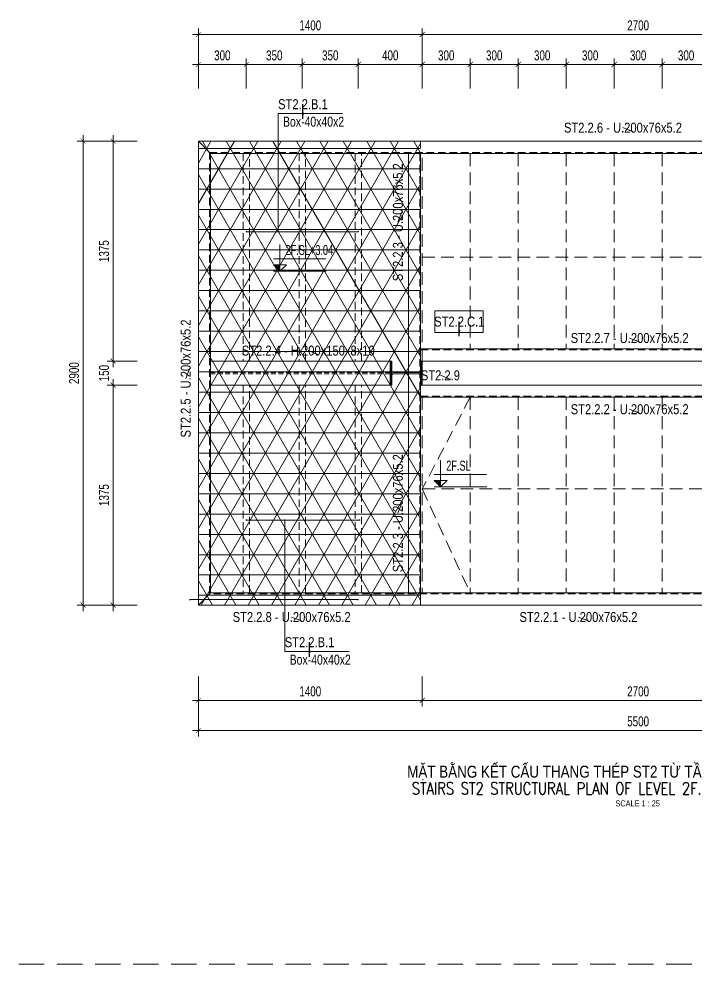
# Model space of a CAD drawing. Header units: millimetres. Extents: x 80771 to 163038, y -101774 to -59328.
# Drawn here: x 101796 to 106030, y -80503 to -74593 of the extents above; entities that cross this region are included whole.
import ezdxf
from ezdxf.enums import TextEntityAlignment as Align

# ---------------------------------------------------------------- set-up
doc = ezdxf.new("R2010")
doc.units = ezdxf.units.MM
doc.linetypes.add('HIDDEN2', pattern=[4.7625, 3.175, -1.5875])
for name, color, linetype, lineweight in [('$0$NDC_S_ANNO', 7, 'Continuous', 20), ('$0$NDC_S_DIM', 1, 'Continuous', 15), ('NDC_S-ANNO', 7, 'Continuous', 20), ('NDC_S-BEAM-NAME-VERT', 7, 'Continuous', 20), ('NDC_S-BEAM-STEL', 30, 'HIDDEN2', 18), ('NDC_S-COLS-NAME', 7, 'Continuous', 20), ('NDC_S-COLS-STEL', 2, 'Continuous', 20), ('NDC_S-DIMS', 1, 'Continuous', 15), ('NDC_S-HIDN', 8, 'HIDDEN2', 13), ('NDC_S-MARK', 1, 'Continuous', 15), ('NDC_S-TABL', 3, 'Continuous', 20), ('NDC_S-TEXT-SYMB', 7, 'Continuous', 20), ('NDC_S-TEXT-VIE', 7, 'Continuous', 20), ('NDC_S_ANNO', 7, 'Continuous', 20), ('NDC_S_BEAM NAME', 7, 'Continuous', 9), ('NDC_S_CONTINUOUS', 3, 'Continuous', 20), ('NDC_S_DIM', 1, 'Continuous', 15), ('NDC_S_ENG TITLE', 3, 'Continuous', 20), ('NDC_S_HATCH MATERIAL', 8, 'Continuous', 13), ('NDC_S_HIDDEN', 8, 'HIDDEN2', 13), ('NDC_S_TEXT SYMBOL', 7, 'Continuous', 20), ('NDC_S_VN TITLE', 6, 'Continuous', 35)]:
    doc.layers.add(name, color=color, linetype=linetype, lineweight=lineweight)
doc.styles.add('$0$ARIAL', font='arial.ttf', dxfattribs={"width": 0.8})
doc.styles.add('$0$NDC_DIM', font='', dxfattribs={"width": 0.75})
doc.styles.add('ARIAL', font='arial.ttf', dxfattribs={"width": 0.8})
doc.styles.add('NDC_ANNO', font='', dxfattribs={"width": 0.8})
doc.styles.add('NDC_ARIAL', font='arial.ttf', dxfattribs={"width": 0.85})
doc.styles.add('NDC_DIM', font='', dxfattribs={"width": 0.75})
doc.styles.add('NDC_EN TXT', font='romans.shx', dxfattribs={"width": 0.8})
doc.styles.add('NDC_VIE TXT', font='arial.ttf', dxfattribs={"width": 0.8})
doc.styles.get('$0$NDC_DIM').set_extended_font_data('Dotum')
doc.styles.get('NDC_ANNO').set_extended_font_data('Dotum')
doc.styles.get('NDC_DIM').set_extended_font_data('Dotum')
doc.dimstyles.new('$0$NDC_dim_iso', dxfattribs={"dimtxt": 2.5, "dimasz": 1, "dimexe": 1.5, "dimexo": 2.5, "dimgap": 1, "dimtad": 1, "dimdec": 0, "dimzin": 0, "dimdsep": 46, "dimtxsty": '$0$NDC_DIM', "dimblk": '$0$DIMMARK', "dimcen": 0.09, "dimdle": 1.2, "dimclrd": 1, "dimclre": 1, "dimclrt": 3, "dimadec": 0, "dimazin": 0, "dimtfac": 1, "dimtdec": 0, "dimtix": 1, "dimtofl": 0, "dimtmove": 0, "dimatfit": 3, "dimfxl": 8, "dimfxlon": 1, "dimtolj": 1, "dimtzin": 0, "dimarcsym": 0})
doc.dimstyles.new('NDC_dim_25', dxfattribs={"dimscale": 25, "dimtxt": 2.5, "dimasz": 1.5, "dimexe": 1.5, "dimexo": 2.5, "dimgap": 1, "dimtad": 1, "dimdec": 0, "dimrnd": 0.001, "dimzin": 0, "dimdsep": 46, "dimtxsty": 'NDC_DIM', "dimblk": 'DIMMARK', "dimcen": 0, "dimdle": 1.2, "dimclrd": 256, "dimclre": 256, "dimclrt": 3, "dimadec": 0, "dimazin": 0, "dimtfac": 1, "dimtdec": 0, "dimtix": 1, "dimtofl": 0, "dimtmove": 2, "dimatfit": 3, "dimfxl": 6, "dimfxlon": 1, "dimtolj": 1, "dimtzin": 0, "dimlwd": -1, "dimlwe": -1, "dimarcsym": 0})
doc.dimstyles.new('NDC_dim_iso', dxfattribs={"dimtxt": 2.5, "dimasz": 1.5, "dimexe": 1.5, "dimexo": 1.5, "dimgap": 1, "dimtad": 1, "dimdec": 0, "dimrnd": 0.001, "dimzin": 0, "dimdsep": 46, "dimtxsty": 'NDC_DIM', "dimblk": 'DIMMARK', "dimcen": 0, "dimdle": 1.2, "dimclrd": 256, "dimclre": 256, "dimclrt": 3, "dimadec": 0, "dimazin": 0, "dimtfac": 1, "dimtdec": 0, "dimtix": 1, "dimtofl": 0, "dimtmove": 2, "dimatfit": 3, "dimfxl": 6, "dimfxlon": 1, "dimtolj": 1, "dimtzin": 0, "dimlwd": -1, "dimlwe": -1, "dimarcsym": 0})
pattern_1 = [(0, (-104314.93, 63407.92), (0, 127), []), (60, (-104314.93, 63407.92), (-109.98523, 63.5), []), (120, (-104314.93, 63407.92), (-109.98523, -63.5), [])]

# ---------------------------------------------------------------- blocks, each defined once
blk = doc.blocks.new('*U99')
for p, q in [((0.65, 7.48), (-1.87, 7.48)), ((0.93, 7.2), (0.93, 0.67)), ((1.24, 7.2), (1.24, 0.67)), ((1.52, 7.48), (4.04, 7.48)), ((0.65, 0.39), (-1.87, 0.39)), ((1.52, 0.39), (4.04, 0.39))]:
    blk.add_line(p, q)
for points in [[(4.04, 7.48), (4.04, 7.87), (-1.87, 7.87), (-1.87, 7.48)], [(-1.87, 0.39), (-1.87, 0), (4.04, 0), (4.04, 0.39)]]:
    blk.add_lwpolyline(points)
for centre, start, end in [((0.65, 7.2), 360, 450), ((1.52, 7.2), 90, 180), ((0.65, 0.67), 270, 360), ((1.52, 0.67), 180, 270)]:
    blk.add_arc(centre, 0.276, start, end)
blk = doc.blocks.new('*U98')
for p, q in [((0.65, 7.48), (-1.87, 7.48)), ((0.93, 7.2), (0.93, 0.67)), ((1.24, 7.2), (1.24, 0.67)), ((1.52, 7.48), (4.04, 7.48)), ((0.65, 0.39), (-1.87, 0.39)), ((1.52, 0.39), (4.04, 0.39))]:
    blk.add_line(p, q)
for points in [[(4.04, 7.48), (4.04, 7.87), (-1.87, 7.87), (-1.87, 7.48)], [(-1.87, 0.39), (-1.87, 0), (4.04, 0), (4.04, 0.39)]]:
    blk.add_lwpolyline(points)
for centre, start, end in [((0.65, 7.2), 360, 450), ((1.52, 7.2), 90, 180), ((0.65, 0.67), 270, 360), ((1.52, 0.67), 180, 270)]:
    blk.add_arc(centre, 0.276, start, end)
blk = doc.blocks.new('TT2')
at = {"layer": 'NDC_S_HATCH MATERIAL'}
h = blk.add_hatch(dxfattribs=at)
h.set_pattern_fill('NET3', color=256, scale=40)
h.set_pattern_definition(pattern_1)
h.paths.add_polyline_path([(1390, 2900), (0, 2900), (0, 0), (1390, 0)])
h = blk.add_hatch(dxfattribs=at)
h.set_pattern_fill('NET3', color=256, scale=40)
h.set_pattern_definition(pattern_1)
h.paths.add_polyline_path([(4110, 2900), (5500, 2900), (5500, 0), (4110, 0)])
h = blk.add_hatch(dxfattribs=at)
h.set_pattern_fill('ANSI31', color=256)
h.set_pattern_definition([(45, (60363.488, 46292.3806), (-2.24506403, 2.24506403), [])])
edge = h.paths.add_edge_path()
edge.add_line((1210, 1375), (1200, 1375))
edge.add_line((1200, 1375), (1200, 1525))
edge.add_line((1200, 1525), (1210, 1525))
edge = h.paths.add_edge_path()
edge.add_line((1383, 1446), (1217, 1446))
edge = h.paths.add_edge_path()
edge.add_line((1383, 1454), (1217, 1454))
edge = h.paths.add_edge_path(flags=16)
edge.add_line((1210, 1439), (1210, 1375))
edge = h.paths.add_edge_path()
edge.add_line((1390, 1439), (1390, 1375))
edge = h.paths.add_edge_path(flags=16)
edge.add_line((1210, 1461), (1210, 1525))
edge = h.paths.add_edge_path()
edge.add_line((1390, 1461), (1390, 1525))
edge = h.paths.add_edge_path()
edge.add_line((1390, 1525), (1400, 1525))
edge.add_line((1400, 1525), (1400, 1375))
edge.add_line((1400, 1375), (1390, 1375))
edge = h.paths.add_edge_path()
edge.add_arc((1217, 1439), 7.01, 90, 180)
edge = h.paths.add_edge_path()
edge.add_arc((1217, 1461), 7.01, 180, 270)
edge = h.paths.add_edge_path()
edge.add_arc((1383, 1439), 7.01, 0, 90)
edge = h.paths.add_edge_path()
edge.add_arc((1383, 1461), 7.01, 270, 360)
h = blk.add_hatch(dxfattribs=at)
h.set_pattern_fill('ANSI31', color=256)
h.set_pattern_definition([(45, (60963.488, 46292.3806), (-2.24506403, 2.24506403), [])])
edge = h.paths.add_edge_path()
edge.add_line((4110, 1375), (4100, 1375))
edge.add_line((4100, 1375), (4100, 1525))
edge.add_line((4100, 1525), (4110, 1525))
edge = h.paths.add_edge_path()
edge.add_line((4283, 1446), (4117, 1446))
edge = h.paths.add_edge_path()
edge.add_line((4283, 1454), (4117, 1454))
edge = h.paths.add_edge_path(flags=16)
edge.add_line((4110, 1439), (4110, 1375))
edge = h.paths.add_edge_path()
edge.add_line((4290, 1439), (4290, 1375))
edge = h.paths.add_edge_path(flags=16)
edge.add_line((4110, 1461), (4110, 1525))
edge = h.paths.add_edge_path()
edge.add_line((4290, 1461), (4290, 1525))
edge = h.paths.add_edge_path()
edge.add_line((4290, 1525), (4300, 1525))
edge.add_line((4300, 1525), (4300, 1375))
edge.add_line((4300, 1375), (4290, 1375))
edge = h.paths.add_edge_path()
edge.add_arc((4117, 1439), 7.01, 90, 180)
edge = h.paths.add_edge_path()
edge.add_arc((4117, 1461), 7.01, 180, 270)
edge = h.paths.add_edge_path()
edge.add_arc((4283, 1439), 7.01, 0, 90)
edge = h.paths.add_edge_path()
edge.add_arc((4283, 1461), 7.01, 270, 360)
at = {"layer": 'NDC_S-BEAM-STEL', "ltscale": 15}
for p, q in [((1384, 2824), (1384, 76)), ((4116, 2824), (4116, 76)), ((1390, 1595), (4110, 1595)), ((1390, 1305), (4110, 1305))]:
    blk.add_line(p, q, dxfattribs=at)
for points in [[(70, 2830), (5430, 2830), (5430, 70), (70, 70)], [(320, 2824), (280, 2824), (280, 1525), (320, 1525)], [(670, 2824), (630, 2824), (630, 1525), (670, 1525)], [(1020, 2824), (980, 2824), (980, 1525), (1020, 1525)], [(4480, 2824), (4520, 2824), (4520, 1525), (4480, 1525)], [(4830, 2824), (4870, 2824), (4870, 1525), (4830, 1525)], [(5180, 2824), (5220, 2824), (5220, 1525), (5180, 1525)], [(320, 1375), (280, 1375), (280, 76), (320, 76)], [(670, 1375), (630, 1375), (630, 76), (670, 76)], [(1020, 1375), (980, 1375), (980, 76), (1020, 76)], [(4480, 1375), (4520, 1375), (4520, 76), (4480, 76)], [(4830, 1375), (4870, 1375), (4870, 76), (4830, 76)], [(5180, 1375), (5220, 1375), (5220, 76), (5180, 76)]]:
    blk.add_lwpolyline(points, close=True, dxfattribs=at)
at = {"layer": 'NDC_S-HIDN', "ltscale": 25}
for p, q in [((1400, 1525), (1400, 2824)), ((1700, 2824), (1700, 1601)), ((2000, 2824), (2000, 1601)), ((2300, 2824), (2300, 1601)), ((2600, 2824), (2600, 1601)), ((2900, 2824), (2900, 1601)), ((3200, 2824), (3200, 1601)), ((3500, 2824), (3500, 1601)), ((3800, 2824), (3800, 1601)), ((4100, 2824), (4100, 76)), ((1400, 2174.5), (4100, 2174.5)), ((1400, 1299), (1400, 76)), ((1700, 1299), (1700, 76)), ((2000, 1299), (2000, 76)), ((2300, 1299), (2300, 76)), ((2600, 1299), (2600, 76)), ((2900, 1299), (2900, 76)), ((3200, 1299), (3200, 76)), ((3500, 1299), (3500, 76)), ((3800, 1299), (3800, 76))]:
    blk.add_line(p, q, dxfattribs=at)
at = {"layer": 'NDC_S-HIDN', "ltscale": 10}
for p, q in [((1200, 1454), (76, 1454)), ((1200, 1446), (76, 1446)), ((4300, 1454), (5424, 1454)), ((4300, 1446), (5424, 1446))]:
    blk.add_line(p, q, dxfattribs=at)
at = {"layer": 'NDC_S-HIDN', "ltscale": 25}
for points in [[(1390, 2900), (0, 2900), (0, 0), (1390, 0)], [(5500, 2900), (4110, 2900), (4110, 0), (5500, 0)]]:
    blk.add_lwpolyline(points, close=True, dxfattribs=at)
for points in [[(3800, 2824), (4100, 2174.5), (3800, 1601)], [(1700, 1299), (1400, 725.5), (1700, 76)], [(4100, 725.5), (1400, 725.5)]]:
    blk.add_lwpolyline(points, dxfattribs=at)
at = {"layer": 'NDC_S-TABL'}
for p, q in [((0, 2900), (76, 2824)), ((5424, 2824), (5500, 2900)), ((76, 76), (0, 0)), ((5424, 76), (5500, 0))]:
    blk.add_line(p, q, dxfattribs=at)
for points in [[(0, 2900), (5500, 2900), (5500, 0), (0, 0)], [(76, 2824), (5424, 2824), (5424, 76), (76, 76)]]:
    blk.add_lwpolyline(points, close=True, dxfattribs=at)
at = {"layer": 'NDC_S_CONTINUOUS'}
for p, q in [((1314, 2824), (1314, 76)), ((1390, 2824), (1390, 76)), ((4110, 2824), (4110, 76)), ((4186, 2824), (4186, 76)), ((1390, 1601), (4110, 1601)), ((1200, 1525), (76, 1525)), ((4300, 1525), (5424, 1525)), ((1200, 1375), (76, 1375)), ((4300, 1375), (5424, 1375)), ((1390, 1299), (4110, 1299))]:
    blk.add_line(p, q, dxfattribs=at)
blk.add_lwpolyline([(1210, 1525), (1200, 1525), (1200, 1375), (1210, 1375)], dxfattribs=at)
blk.add_lwpolyline([(1400, 1525), (4100, 1525), (4100, 1375), (1400, 1375)], close=True, dxfattribs=at)
at = {"layer": 'NDC_S-COLS-STEL', "xscale": -25.40000000000001, "yscale": 25.40000000000001, "zscale": 25.4, "rotation": 270}
for name, p in [('*U99', (1200, 1422.5)), ('*U98', (4100, 1422.5))]:
    blk.add_blockref(name, p, dxfattribs=at)
blk = doc.blocks.new('DIMMARK')
at = {"layer": 'NDC_S_DIM', "color": 1}
blk.add_line((-1.5, 0), (1, 0), dxfattribs=at)
at = {"layer": 'NDC_S_DIM', "color": 2, "const_width": 0.1}
blk.add_lwpolyline([(-0.42, -0.42), (0.42, 0.42)], dxfattribs=at)
blk = doc.blocks.new('*D316')
at = {"layer": 'Defpoints', "color": 0, "transparency": 16777216}
for p in [(102917.9, -78257.9), (104317.9, -78257.9), (104317.9, -78854.4)]:
    blk.add_point(p, dxfattribs=at)
at = {"layer": 'NDC_S_DIM', "transparency": 16777216}
for p, q in [((102917.9, -78704.4), (102917.9, -78891.9)), ((104317.9, -78704.4), (104317.9, -78891.9)), ((102955.4, -78854.4), (104280.4, -78854.4))]:
    blk.add_line(p, q, dxfattribs=at)
at = {"layer": 'NDC_S_DIM', "transparency": 16777216, "xscale": 37.5, "yscale": 37.5, "zscale": 37.5, "rotation": 180}
blk.add_blockref('DIMMARK', (102917.9, -78854.4), dxfattribs=at)
at = {"layer": 'NDC_S_DIM', "transparency": 16777216, "xscale": 37.5, "yscale": 37.5, "zscale": 37.5}
blk.add_blockref('DIMMARK', (104317.9, -78854.4), dxfattribs=at)
at = {"layer": 'NDC_S_DIM', "color": 3, "transparency": 16777216, "insert": (103617.9, -78798.1), "char_height": 62.5, "attachment_point": 5, "style": 'NDC_DIM'}
blk.add_mtext('\\A1;1400', dxfattribs=at)
blk = doc.blocks.new('*D317')
at = {"layer": 'Defpoints', "color": 0, "transparency": 16777216}
for p in [(104317.9, -78257.9), (107017.9, -78257.9), (107017.9, -78854.4)]:
    blk.add_point(p, dxfattribs=at)
at = {"layer": 'NDC_S_DIM', "transparency": 16777216}
for p, q in [((104317.9, -78704.4), (104317.9, -78891.9)), ((107017.9, -78704.4), (107017.9, -78891.9)), ((104355.4, -78854.4), (106980.4, -78854.4))]:
    blk.add_line(p, q, dxfattribs=at)
at = {"layer": 'NDC_S_DIM', "transparency": 16777216, "xscale": 37.5, "yscale": 37.5, "zscale": 37.5, "rotation": 180}
blk.add_blockref('DIMMARK', (104317.9, -78854.4), dxfattribs=at)
at = {"layer": 'NDC_S_DIM', "transparency": 16777216, "xscale": 37.5, "yscale": 37.5, "zscale": 37.5}
blk.add_blockref('DIMMARK', (107017.9, -78854.4), dxfattribs=at)
at = {"layer": 'NDC_S_DIM', "color": 3, "transparency": 16777216, "insert": (105667.9, -78798.1), "char_height": 62.5, "attachment_point": 5, "style": 'NDC_DIM'}
blk.add_mtext('\\A1;2700', dxfattribs=at)
blk = doc.blocks.new('*D319')
at = {"layer": 'Defpoints', "color": 0, "transparency": 16777216}
for p in [(102917.9, -78257.9), (108417.9, -78257.9), (108417.9, -79041.9)]:
    blk.add_point(p, dxfattribs=at)
at = {"layer": 'NDC_S_DIM', "transparency": 16777216}
for p, q in [((102917.9, -78891.9), (102917.9, -79079.4)), ((108417.9, -78891.9), (108417.9, -79079.4)), ((102955.4, -79041.9), (108380.4, -79041.9))]:
    blk.add_line(p, q, dxfattribs=at)
at = {"layer": 'NDC_S_DIM', "transparency": 16777216, "xscale": 37.5, "yscale": 37.5, "zscale": 37.5, "rotation": 180}
blk.add_blockref('DIMMARK', (102917.9, -79041.9), dxfattribs=at)
at = {"layer": 'NDC_S_DIM', "transparency": 16777216, "xscale": 37.5, "yscale": 37.5, "zscale": 37.5}
blk.add_blockref('DIMMARK', (108417.9, -79041.9), dxfattribs=at)
at = {"layer": 'NDC_S_DIM', "color": 3, "transparency": 16777216, "insert": (105667.9, -78985.6), "char_height": 62.5, "attachment_point": 5, "style": 'NDC_DIM'}
blk.add_mtext('\\A1;5500', dxfattribs=at)
blk = doc.blocks.new('*D324')
at = {"layer": 'Defpoints', "color": 0, "transparency": 16777216}
for p in [(102384.7, -76882.9), (102917.9, -76882.9), (102917.9, -78257.9)]:
    blk.add_point(p, dxfattribs=at)
at = {"layer": 'NDC_S_DIM', "transparency": 16777216}
for p, q in [((102534.7, -76882.9), (102347.2, -76882.9)), ((102384.7, -78220.4), (102384.7, -76920.4)), ((102534.7, -78257.9), (102347.2, -78257.9))]:
    blk.add_line(p, q, dxfattribs=at)
at = {"layer": 'NDC_S_DIM', "transparency": 16777216, "xscale": 37.5, "yscale": 37.5, "zscale": 37.5}
for p, rotation in [((102384.7, -76882.9), 90), ((102384.7, -78257.9), 270)]:
    blk.add_blockref('DIMMARK', p, dxfattribs=dict(at, rotation=rotation))
at = {"layer": 'NDC_S_DIM', "color": 3, "transparency": 16777216, "insert": (102328.4, -77570.4), "char_height": 62.5, "attachment_point": 5, "rotation": 90, "style": 'NDC_DIM'}
blk.add_mtext('\\A1;1375', dxfattribs=at)
blk = doc.blocks.new('*D325')
at = {"layer": 'Defpoints', "color": 0, "transparency": 16777216}
for p in [(102384.7, -76732.9), (102917.9, -76732.9), (102917.9, -76882.9)]:
    blk.add_point(p, dxfattribs=at)
at = {"layer": 'NDC_S_DIM', "transparency": 16777216}
for p, q in [((102384.7, -76695.4), (102384.7, -76657.9)), ((102534.7, -76732.9), (102347.2, -76732.9)), ((102534.7, -76882.9), (102347.2, -76882.9)), ((102384.7, -76920.4), (102384.7, -76957.9))]:
    blk.add_line(p, q, dxfattribs=at)
at = {"layer": 'NDC_S_DIM', "transparency": 16777216, "xscale": 37.5, "yscale": 37.5, "zscale": 37.5}
for p, rotation in [((102384.7, -76732.9), 270), ((102384.7, -76882.9), 90)]:
    blk.add_blockref('DIMMARK', p, dxfattribs=dict(at, rotation=rotation))
at = {"layer": 'NDC_S_DIM', "color": 3, "transparency": 16777216, "insert": (102328.4, -76807.9), "char_height": 62.5, "attachment_point": 5, "rotation": 90, "style": 'NDC_DIM'}
blk.add_mtext('\\A1;150', dxfattribs=at)
blk = doc.blocks.new('*D326')
at = {"layer": 'Defpoints', "color": 0, "transparency": 16777216}
for p in [(102384.7, -75357.9), (102917.9, -75357.9), (102917.9, -76732.9)]:
    blk.add_point(p, dxfattribs=at)
at = {"layer": 'NDC_S_DIM', "transparency": 16777216}
for p, q in [((102534.7, -75357.9), (102347.2, -75357.9)), ((102384.7, -76695.4), (102384.7, -75395.4)), ((102534.7, -76732.9), (102347.2, -76732.9))]:
    blk.add_line(p, q, dxfattribs=at)
at = {"layer": 'NDC_S_DIM', "transparency": 16777216, "xscale": 37.5, "yscale": 37.5, "zscale": 37.5}
for p, rotation in [((102384.7, -75357.9), 90), ((102384.7, -76732.9), 270)]:
    blk.add_blockref('DIMMARK', p, dxfattribs=dict(at, rotation=rotation))
at = {"layer": 'NDC_S_DIM', "color": 3, "transparency": 16777216, "insert": (102328.4, -76045.4), "char_height": 62.5, "attachment_point": 5, "rotation": 90, "style": 'NDC_DIM'}
blk.add_mtext('\\A1;1375', dxfattribs=at)
blk = doc.blocks.new('*D327')
at = {"layer": 'Defpoints', "color": 0, "transparency": 16777216}
for p in [(102197.2, -75357.9), (102917.9, -75357.9), (102917.9, -78257.9)]:
    blk.add_point(p, dxfattribs=at)
at = {"layer": 'NDC_S_DIM', "transparency": 16777216}
for p, q in [((102347.2, -75357.9), (102159.7, -75357.9)), ((102197.2, -78220.4), (102197.2, -75395.4)), ((102347.2, -78257.9), (102159.7, -78257.9))]:
    blk.add_line(p, q, dxfattribs=at)
at = {"layer": 'NDC_S_DIM', "transparency": 16777216, "xscale": 37.5, "yscale": 37.5, "zscale": 37.5}
for p, rotation in [((102197.2, -75357.9), 90), ((102197.2, -78257.9), 270)]:
    blk.add_blockref('DIMMARK', p, dxfattribs=dict(at, rotation=rotation))
at = {"layer": 'NDC_S_DIM', "color": 3, "transparency": 16777216, "insert": (102140.9, -76807.9), "char_height": 62.5, "attachment_point": 5, "rotation": 90, "style": 'NDC_DIM'}
blk.add_mtext('\\A1;2900', dxfattribs=at)
blk = doc.blocks.new('*D328')
at = {"layer": 'Defpoints', "color": 0, "transparency": 16777216}
for p in [(103217.9, -74878.2), (102917.9, -75357.9), (103217.9, -75357.9)]:
    blk.add_point(p, dxfattribs=at)
at = {"layer": 'NDC_S_DIM', "transparency": 16777216}
for p, q in [((102917.9, -75028.2), (102917.9, -74840.7)), ((103217.9, -75028.2), (103217.9, -74840.7)), ((102955.4, -74878.2), (103180.4, -74878.2))]:
    blk.add_line(p, q, dxfattribs=at)
at = {"layer": 'NDC_S_DIM', "transparency": 16777216, "xscale": 37.5, "yscale": 37.5, "zscale": 37.5, "rotation": 180}
blk.add_blockref('DIMMARK', (102917.9, -74878.2), dxfattribs=at)
at = {"layer": 'NDC_S_DIM', "transparency": 16777216, "xscale": 37.5, "yscale": 37.5, "zscale": 37.5}
blk.add_blockref('DIMMARK', (103217.9, -74878.2), dxfattribs=at)
at = {"layer": 'NDC_S_DIM', "color": 3, "transparency": 16777216, "insert": (103067.9, -74821.9), "char_height": 62.5, "attachment_point": 5, "style": 'NDC_DIM'}
blk.add_mtext('\\A1;300', dxfattribs=at)
blk = doc.blocks.new('*D329')
at = {"layer": 'Defpoints', "color": 0, "transparency": 16777216}
for p in [(103567.9, -74878.2), (103217.9, -75357.9), (103567.9, -75357.9)]:
    blk.add_point(p, dxfattribs=at)
at = {"layer": 'NDC_S_DIM', "transparency": 16777216}
for p, q in [((103217.9, -75028.2), (103217.9, -74840.7)), ((103567.9, -75028.2), (103567.9, -74840.7)), ((103255.4, -74878.2), (103530.4, -74878.2))]:
    blk.add_line(p, q, dxfattribs=at)
at = {"layer": 'NDC_S_DIM', "transparency": 16777216, "xscale": 37.5, "yscale": 37.5, "zscale": 37.5, "rotation": 180}
blk.add_blockref('DIMMARK', (103217.9, -74878.2), dxfattribs=at)
at = {"layer": 'NDC_S_DIM', "transparency": 16777216, "xscale": 37.5, "yscale": 37.5, "zscale": 37.5}
blk.add_blockref('DIMMARK', (103567.9, -74878.2), dxfattribs=at)
at = {"layer": 'NDC_S_DIM', "color": 3, "transparency": 16777216, "insert": (103392.9, -74821.9), "char_height": 62.5, "attachment_point": 5, "style": 'NDC_DIM'}
blk.add_mtext('\\A1;350', dxfattribs=at)
blk = doc.blocks.new('*D330')
at = {"layer": 'Defpoints', "color": 0, "transparency": 16777216}
for p in [(103917.9, -74878.2), (103567.9, -75357.9), (103917.9, -75357.9)]:
    blk.add_point(p, dxfattribs=at)
at = {"layer": 'NDC_S_DIM', "transparency": 16777216}
for p, q in [((103567.9, -75028.2), (103567.9, -74840.7)), ((103917.9, -75028.2), (103917.9, -74840.7)), ((103605.4, -74878.2), (103880.4, -74878.2))]:
    blk.add_line(p, q, dxfattribs=at)
at = {"layer": 'NDC_S_DIM', "transparency": 16777216, "xscale": 37.5, "yscale": 37.5, "zscale": 37.5, "rotation": 180}
blk.add_blockref('DIMMARK', (103567.9, -74878.2), dxfattribs=at)
at = {"layer": 'NDC_S_DIM', "transparency": 16777216, "xscale": 37.5, "yscale": 37.5, "zscale": 37.5}
blk.add_blockref('DIMMARK', (103917.9, -74878.2), dxfattribs=at)
at = {"layer": 'NDC_S_DIM', "color": 3, "transparency": 16777216, "insert": (103742.9, -74821.9), "char_height": 62.5, "attachment_point": 5, "style": 'NDC_DIM'}
blk.add_mtext('\\A1;350', dxfattribs=at)
blk = doc.blocks.new('*D331')
at = {"layer": 'Defpoints', "color": 0, "transparency": 16777216}
for p in [(104317.9, -74878.2), (103917.9, -75357.9), (104317.9, -75357.9)]:
    blk.add_point(p, dxfattribs=at)
at = {"layer": 'NDC_S_DIM', "transparency": 16777216}
for p, q in [((103917.9, -75028.2), (103917.9, -74840.7)), ((104317.9, -75028.2), (104317.9, -74840.7)), ((103955.4, -74878.2), (104280.4, -74878.2))]:
    blk.add_line(p, q, dxfattribs=at)
at = {"layer": 'NDC_S_DIM', "transparency": 16777216, "xscale": 37.5, "yscale": 37.5, "zscale": 37.5, "rotation": 180}
blk.add_blockref('DIMMARK', (103917.9, -74878.2), dxfattribs=at)
at = {"layer": 'NDC_S_DIM', "transparency": 16777216, "xscale": 37.5, "yscale": 37.5, "zscale": 37.5}
blk.add_blockref('DIMMARK', (104317.9, -74878.2), dxfattribs=at)
at = {"layer": 'NDC_S_DIM', "color": 3, "transparency": 16777216, "insert": (104117.9, -74821.9), "char_height": 62.5, "attachment_point": 5, "style": 'NDC_DIM'}
blk.add_mtext('\\A1;400', dxfattribs=at)
blk = doc.blocks.new('*D332')
at = {"layer": 'Defpoints', "color": 0, "transparency": 16777216}
for p in [(104617.9, -74878.2), (104317.9, -75357.9), (104617.9, -75357.9)]:
    blk.add_point(p, dxfattribs=at)
at = {"layer": 'NDC_S_DIM', "transparency": 16777216}
for p, q in [((104317.9, -75028.2), (104317.9, -74840.7)), ((104617.9, -75028.2), (104617.9, -74840.7)), ((104355.4, -74878.2), (104580.4, -74878.2))]:
    blk.add_line(p, q, dxfattribs=at)
at = {"layer": 'NDC_S_DIM', "transparency": 16777216, "xscale": 37.5, "yscale": 37.5, "zscale": 37.5, "rotation": 180}
blk.add_blockref('DIMMARK', (104317.9, -74878.2), dxfattribs=at)
at = {"layer": 'NDC_S_DIM', "transparency": 16777216, "xscale": 37.5, "yscale": 37.5, "zscale": 37.5}
blk.add_blockref('DIMMARK', (104617.9, -74878.2), dxfattribs=at)
at = {"layer": 'NDC_S_DIM', "color": 3, "transparency": 16777216, "insert": (104467.9, -74821.9), "char_height": 62.5, "attachment_point": 5, "style": 'NDC_DIM'}
blk.add_mtext('\\A1;300', dxfattribs=at)
blk = doc.blocks.new('*D333')
at = {"layer": 'Defpoints', "color": 0, "transparency": 16777216}
for p in [(104917.9, -74878.2), (104617.9, -75357.9), (104917.9, -75357.9)]:
    blk.add_point(p, dxfattribs=at)
at = {"layer": 'NDC_S_DIM', "transparency": 16777216}
for p, q in [((104617.9, -75028.2), (104617.9, -74840.7)), ((104917.9, -75028.2), (104917.9, -74840.7)), ((104655.4, -74878.2), (104880.4, -74878.2))]:
    blk.add_line(p, q, dxfattribs=at)
at = {"layer": 'NDC_S_DIM', "transparency": 16777216, "xscale": 37.5, "yscale": 37.5, "zscale": 37.5, "rotation": 180}
blk.add_blockref('DIMMARK', (104617.9, -74878.2), dxfattribs=at)
at = {"layer": 'NDC_S_DIM', "transparency": 16777216, "xscale": 37.5, "yscale": 37.5, "zscale": 37.5}
blk.add_blockref('DIMMARK', (104917.9, -74878.2), dxfattribs=at)
at = {"layer": 'NDC_S_DIM', "color": 3, "transparency": 16777216, "insert": (104767.9, -74821.9), "char_height": 62.5, "attachment_point": 5, "style": 'NDC_DIM'}
blk.add_mtext('\\A1;300', dxfattribs=at)
blk = doc.blocks.new('*D334')
at = {"layer": 'Defpoints', "color": 0, "transparency": 16777216}
for p in [(105217.9, -74878.2), (104917.9, -75357.9), (105217.9, -75357.9)]:
    blk.add_point(p, dxfattribs=at)
at = {"layer": 'NDC_S_DIM', "transparency": 16777216}
for p, q in [((104917.9, -75028.2), (104917.9, -74840.7)), ((105217.9, -75028.2), (105217.9, -74840.7)), ((104955.4, -74878.2), (105180.4, -74878.2))]:
    blk.add_line(p, q, dxfattribs=at)
at = {"layer": 'NDC_S_DIM', "transparency": 16777216, "xscale": 37.5, "yscale": 37.5, "zscale": 37.5, "rotation": 180}
blk.add_blockref('DIMMARK', (104917.9, -74878.2), dxfattribs=at)
at = {"layer": 'NDC_S_DIM', "transparency": 16777216, "xscale": 37.5, "yscale": 37.5, "zscale": 37.5}
blk.add_blockref('DIMMARK', (105217.9, -74878.2), dxfattribs=at)
at = {"layer": 'NDC_S_DIM', "color": 3, "transparency": 16777216, "insert": (105067.9, -74821.9), "char_height": 62.5, "attachment_point": 5, "style": 'NDC_DIM'}
blk.add_mtext('\\A1;300', dxfattribs=at)
blk = doc.blocks.new('*D335')
at = {"layer": 'Defpoints', "color": 0, "transparency": 16777216}
for p in [(105517.9, -74878.2), (105217.9, -75357.9), (105517.9, -75357.9)]:
    blk.add_point(p, dxfattribs=at)
at = {"layer": 'NDC_S_DIM', "transparency": 16777216}
for p, q in [((105217.9, -75028.2), (105217.9, -74840.7)), ((105517.9, -75028.2), (105517.9, -74840.7)), ((105255.4, -74878.2), (105480.4, -74878.2))]:
    blk.add_line(p, q, dxfattribs=at)
at = {"layer": 'NDC_S_DIM', "transparency": 16777216, "xscale": 37.5, "yscale": 37.5, "zscale": 37.5, "rotation": 180}
blk.add_blockref('DIMMARK', (105217.9, -74878.2), dxfattribs=at)
at = {"layer": 'NDC_S_DIM', "transparency": 16777216, "xscale": 37.5, "yscale": 37.5, "zscale": 37.5}
blk.add_blockref('DIMMARK', (105517.9, -74878.2), dxfattribs=at)
at = {"layer": 'NDC_S_DIM', "color": 3, "transparency": 16777216, "insert": (105367.9, -74821.9), "char_height": 62.5, "attachment_point": 5, "style": 'NDC_DIM'}
blk.add_mtext('\\A1;300', dxfattribs=at)
blk = doc.blocks.new('*D336')
at = {"layer": 'Defpoints', "color": 0, "transparency": 16777216}
for p in [(105817.9, -74878.2), (105517.9, -75357.9), (105817.9, -75357.9)]:
    blk.add_point(p, dxfattribs=at)
at = {"layer": 'NDC_S_DIM', "transparency": 16777216}
for p, q in [((105517.9, -75028.2), (105517.9, -74840.7)), ((105817.9, -75028.2), (105817.9, -74840.7)), ((105555.4, -74878.2), (105780.4, -74878.2))]:
    blk.add_line(p, q, dxfattribs=at)
at = {"layer": 'NDC_S_DIM', "transparency": 16777216, "xscale": 37.5, "yscale": 37.5, "zscale": 37.5, "rotation": 180}
blk.add_blockref('DIMMARK', (105517.9, -74878.2), dxfattribs=at)
at = {"layer": 'NDC_S_DIM', "transparency": 16777216, "xscale": 37.5, "yscale": 37.5, "zscale": 37.5}
blk.add_blockref('DIMMARK', (105817.9, -74878.2), dxfattribs=at)
at = {"layer": 'NDC_S_DIM', "color": 3, "transparency": 16777216, "insert": (105667.9, -74821.9), "char_height": 62.5, "attachment_point": 5, "style": 'NDC_DIM'}
blk.add_mtext('\\A1;300', dxfattribs=at)
blk = doc.blocks.new('*D337')
at = {"layer": 'Defpoints', "color": 0, "transparency": 16777216}
for p in [(106117.9, -74878.2), (105817.9, -75357.9), (106117.9, -75357.9)]:
    blk.add_point(p, dxfattribs=at)
at = {"layer": 'NDC_S_DIM', "transparency": 16777216}
for p, q in [((105817.9, -75028.2), (105817.9, -74840.7)), ((106117.9, -75028.2), (106117.9, -74840.7)), ((105855.4, -74878.2), (106080.4, -74878.2))]:
    blk.add_line(p, q, dxfattribs=at)
at = {"layer": 'NDC_S_DIM', "transparency": 16777216, "xscale": 37.5, "yscale": 37.5, "zscale": 37.5, "rotation": 180}
blk.add_blockref('DIMMARK', (105817.9, -74878.2), dxfattribs=at)
at = {"layer": 'NDC_S_DIM', "transparency": 16777216, "xscale": 37.5, "yscale": 37.5, "zscale": 37.5}
blk.add_blockref('DIMMARK', (106117.9, -74878.2), dxfattribs=at)
at = {"layer": 'NDC_S_DIM', "color": 3, "transparency": 16777216, "insert": (105967.9, -74821.9), "char_height": 62.5, "attachment_point": 5, "style": 'NDC_DIM'}
blk.add_mtext('\\A1;300', dxfattribs=at)
blk = doc.blocks.new('*D345')
at = {"layer": 'Defpoints', "color": 0, "transparency": 16777216}
for p in [(104317.9, -74690.7), (102917.9, -75357.9), (104317.9, -75357.9)]:
    blk.add_point(p, dxfattribs=at)
at = {"layer": 'NDC_S_DIM', "transparency": 16777216}
for p, q in [((102917.9, -74840.7), (102917.9, -74653.2)), ((102955.4, -74690.7), (104280.4, -74690.7)), ((104317.9, -74840.7), (104317.9, -74653.2))]:
    blk.add_line(p, q, dxfattribs=at)
at = {"layer": 'NDC_S_DIM', "transparency": 16777216, "xscale": 37.5, "yscale": 37.5, "zscale": 37.5, "rotation": 180}
blk.add_blockref('DIMMARK', (102917.9, -74690.7), dxfattribs=at)
at = {"layer": 'NDC_S_DIM', "transparency": 16777216, "xscale": 37.5, "yscale": 37.5, "zscale": 37.5}
blk.add_blockref('DIMMARK', (104317.9, -74690.7), dxfattribs=at)
at = {"layer": 'NDC_S_DIM', "color": 3, "transparency": 16777216, "insert": (103617.9, -74634.4), "char_height": 62.5, "attachment_point": 5, "style": 'NDC_DIM'}
blk.add_mtext('\\A1;1400', dxfattribs=at)
blk = doc.blocks.new('*D346')
at = {"layer": 'Defpoints', "color": 0, "transparency": 16777216}
for p in [(107017.9, -74690.7), (104317.9, -75357.9), (107017.9, -75357.9)]:
    blk.add_point(p, dxfattribs=at)
at = {"layer": 'NDC_S_DIM', "transparency": 16777216}
for p, q in [((104317.9, -74840.7), (104317.9, -74653.2)), ((104355.4, -74690.7), (106980.4, -74690.7)), ((107017.9, -74840.7), (107017.9, -74653.2))]:
    blk.add_line(p, q, dxfattribs=at)
at = {"layer": 'NDC_S_DIM', "transparency": 16777216, "xscale": 37.5, "yscale": 37.5, "zscale": 37.5, "rotation": 180}
blk.add_blockref('DIMMARK', (104317.9, -74690.7), dxfattribs=at)
at = {"layer": 'NDC_S_DIM', "transparency": 16777216, "xscale": 37.5, "yscale": 37.5, "zscale": 37.5}
blk.add_blockref('DIMMARK', (107017.9, -74690.7), dxfattribs=at)
at = {"layer": 'NDC_S_DIM', "color": 3, "transparency": 16777216, "insert": (105667.9, -74634.4), "char_height": 62.5, "attachment_point": 5, "style": 'NDC_DIM'}
blk.add_mtext('\\A1;2700', dxfattribs=at)
blk = doc.blocks.new('kata_block_CT')
at = {"layer": 'NDC_S_ANNO'}
blk.add_hatch(color=3, dxfattribs=at).paths.add_polyline_path([(0, 1.6), (-1.61, 1.6), (0, 0)])
at = {"layer": 'NDC_S_ANNO', "ltscale": 50}
h = blk.add_hatch(dxfattribs=at)
h.set_pattern_fill('ANSI31', color=256, scale=1.406, style=0)
h.paths.add_polyline_path([(0, 1.6), (0, 0), (1.61, 1.6)])
for p, q in [((-1.59, 3.14), (11.47, 3.14)), ((11.56, 0), (-1.64, 0))]:
    blk.add_line(p, q, dxfattribs=at)
for points in [[(0, 6.69), (0, 0)], [(0, 0), (-1.61, 1.6), (0, 1.6)], [(0, 0), (1.61, 1.6), (0, 1.6)]]:
    blk.add_lwpolyline(points, dxfattribs=at)
at = {"layer": 'NDC_S_ANNO', "color": 8, "ltscale": 50}
blk.add_lwpolyline([(0, 0), (-1.61, 1.6), (0, 1.6)], dxfattribs=at)
at = {"layer": 'NDC_S_TEXT SYMBOL', "color": 3, "style": 'NDC_ANNO', "width": 0.8}
blk.add_attdef('CT', (1.41, 4.07), '', height=2.5, dxfattribs=at)
blk = doc.blocks.new('$0$DIMMARK')
at = {"layer": '$0$NDC_S_DIM', "color": 1}
blk.add_line((-1.5, 0), (1, 0), dxfattribs=at)
at = {"layer": '$0$NDC_S_DIM', "color": 2, "const_width": 0.1}
blk.add_lwpolyline([(-0.42, -0.42), (0.42, 0.42)], dxfattribs=at)
blk = doc.blocks.new('Drawing name_symbol')
at = {"layer": 'NDC_S_ENG TITLE', "style": 'NDC_EN TXT', "width": 0.8}
blk.add_attdef('SECTDET1', text='', height=5, dxfattribs=at).set_placement((0, 1.01), align=Align.CENTER)
at = {"layer": 'NDC_S_TEXT SYMBOL', "lineweight": 25, "style": 'NDC_ANNO', "width": 0.8}
blk.add_attdef('SSCALE', text='', height=2.5, dxfattribs=at).set_placement((0, -4), align=Align.CENTER)
at = {"layer": 'NDC_S_VN TITLE', "style": 'NDC_VIE TXT', "width": 0.8}
blk.add_attdef('SECTDET2', text='', height=5, dxfattribs=at).set_placement((0, 7.97), align=Align.CENTER)
blk = doc.blocks.new('*U6')
at = {"layer": '$0$NDC_S_ANNO', "ltscale": 0.8, "style": '$0$ARIAL', "width": 0.8, "flags": 1}
blk.add_attdef('CHU_THICH', text='', height=2.5, dxfattribs=at).set_placement((0, 0), align=Align.MIDDLE_CENTER)
at = {"layer": '$0$NDC_S_ANNO', "ltscale": 0.8, "style": '$0$ARIAL', "width": 0.8}
blk.add_attdef('TEN', text='', height=2.5, dxfattribs=at).set_placement((-2.58, 1.03), align=Align.MIDDLE_CENTER)
at = {"layer": 'Defpoints'}
blk.add_leader([(0, 0), (-2.58, 1.03)], dimstyle='$0$NDC_dim_iso', override={"dimgap": 0.625, "dimtad": 0}, dxfattribs=at)
blk = doc.blocks.new('*U9')
at = {"layer": 'NDC_S-ANNO', "ltscale": 0.8, "style": 'ARIAL', "width": 0.8}
blk.add_attdef('TEN', text='', height=2.5, dxfattribs=at).set_placement((0, 3.63), align=Align.MIDDLE_CENTER)
at = {"layer": 'NDC_S-ANNO', "ltscale": 0.8, "style": 'ARIAL', "width": 0.8, "flags": 1}
blk.add_attdef('CHU_THICH', text='', height=2.5, dxfattribs=at).set_placement((0, 0), align=Align.MIDDLE_CENTER)
at = {"layer": 'Defpoints'}
blk.add_leader([(0, 0), (0, 3.63)], dimstyle='NDC_dim_iso', override={"dimgap": 0.625, "dimtad": 0}, dxfattribs=at)

msp = doc.modelspace()

# ---------------------------------------------------------------- linework, layer by layer
at = {"layer": 'NDC_S-MARK'}
msp.add_lwpolyline([(104396.7, -76418.7), (104699.9, -76418.7), (104699.9, -76554.4), (104396.7, -76554.4)], close=True, dxfattribs=at)
at = {"layer": 'NDC_S_HIDDEN', "ltscale": 50}
msp.add_line((101795.9, -80502.7), (119726.5, -80502.7), dxfattribs=at)

# ---------------------------------------------------------------- block references
at = {"layer": 'NDC_S-ANNO'}
ref = msp.add_blockref('kata_block_CT', (103428, -76171.1), dxfattribs=dict(at, xscale=25, yscale=25, zscale=25))
ref.add_attrib('CT', '2F.SL+3.04', (103463.2, -76069.4), dxfattribs={"layer": 'NDC_S-TEXT-SYMB', "color": 3, "height": 62.5, "style": 'NDC_ANNO', "width": 0.7})
ref = msp.add_blockref('kata_block_CT', (104432.8, -77519.3), dxfattribs=dict(at, xscale=25, yscale=25, zscale=25))
ref.add_attrib('CT', '2F.SL', (104468.1, -77417.6), dxfattribs={"layer": 'NDC_S-TEXT-SYMB', "color": 3, "height": 62.5, "style": 'NDC_ANNO', "width": 0.7})
at = {"layer": 'NDC_S-BEAM-NAME-VERT', "xscale": 24.99999999999998, "yscale": 24.99999999999998, "zscale": 24.99999999999998}
for p in [(103571.9, -75217.4), (103613.5, -78580.9)]:
    msp.add_blockref('*U9', p, dxfattribs=at).add_auto_attribs({'TEN': 'ST2.2.B.1'})
at = {"layer": 'NDC_S-COLS-NAME', "xscale": 25.00000000000031, "yscale": 25.00000000000031, "zscale": 25.00000000000031}
msp.add_blockref('*U9', (104549.8, -76576.5), dxfattribs=at).add_auto_attribs({'TEN': 'ST2.2.C.1'})
at = {"layer": 'NDC_S_ANNO', "xscale": 15, "yscale": 15, "zscale": 15}
msp.add_blockref('Drawing name_symbol', (105665.1, -79456.8), dxfattribs=at).add_auto_attribs({'SECTDET1': 'STAIRS ST2 STRUCTURAL PLAN OF LEVEL 2F.SL TO LEVEL 2F.SL+3.04', 'SECTDET2': 'MẶT BẰNG KẾT CẤU THANG THÉP ST2 TỪ TẦNG 2 LÊN CỐT 2F.SL+3.04', 'SSCALE': 'SCALE 1 : 25'})
at = {"layer": 'NDC_S_BEAM NAME', "xscale": 25, "yscale": 25, "zscale": 25}
for p, values in [((105637.6, -75299.1), {'TEN': 'ST2.2.6 - U.200x76x5.2'}), ((105679.4, -76614.2), {'TEN': 'ST2.2.7 - U.200x76x5.2'}), ((103669.8, -76692.8), {'TEN': 'ST2.2.4 - H.200x150x8x10'}), ((104495.9, -76847.3), {'TEN': 'ST2.2.9'}), ((105679.4, -77059.4), {'TEN': 'ST2.2.2 - U.200x76x5.2'}), ((103565.9, -78358.5), {'TEN': 'ST2.2.8 - U.200x76x5.2'}), ((105359.3, -78358.5), {'TEN': 'ST2.2.1 - U.200x76x5.2'})]:
    msp.add_blockref('*U6', p, dxfattribs=at).add_auto_attribs(values)
at = {"layer": 'NDC_S_BEAM NAME', "xscale": 25, "yscale": 25, "zscale": 25, "rotation": 90}
for p, values in [((104191.2, -75800.3), {'TEN': 'ST2.2.3 - U.200x76x5.2'}), ((102864.8, -76777.1), {'TEN': 'ST2.2.5 - U.200x76x5.2'}), ((104191.2, -77618.9), {'TEN': 'ST2.2.3 - U.200x76x5.2'})]:
    msp.add_blockref('*U6', p, dxfattribs=at).add_auto_attribs(values)
at = {"layer": 'NDC_S_DIM'}
msp.add_blockref('TT2', (102917.9, -78257.9), dxfattribs=at)

# ---------------------------------------------------------------- texts
at = {"layer": 'NDC_S-TEXT-VIE', "style": 'NDC_ARIAL', "width": 0.75}
for p in [(103447.4, -75236), (103489, -78599.5)]:
    msp.add_text('Box-40x40x2', height=62.5, dxfattribs=at).set_placement(p, align=Align.MIDDLE_LEFT)

# ---------------------------------------------------------------- dimensions: what is measured, and where the dimension line sits
at = {"layer": 'NDC_S_DIM'}
for base, p1, p2, picture, middle in [((104317.9, -74690.7), (102917.9, -75357.9), (104317.9, -75357.9), '*D345', (103617.9, -74634.4)), ((107017.9, -74690.7), (104317.9, -75357.9), (107017.9, -75357.9), '*D346', (105667.9, -74634.4)), ((103217.9, -74878.2), (102917.9, -75357.9), (103217.9, -75357.9), '*D328', (103067.9, -74821.9)), ((103567.9, -74878.2), (103217.9, -75357.9), (103567.9, -75357.9), '*D329', (103392.9, -74821.9)), ((103917.9, -74878.2), (103567.9, -75357.9), (103917.9, -75357.9), '*D330', (103742.9, -74821.9)), ((104317.9, -74878.2), (103917.9, -75357.9), (104317.9, -75357.9), '*D331', (104117.9, -74821.9)), ((104617.9, -74878.2), (104317.9, -75357.9), (104617.9, -75357.9), '*D332', (104467.9, -74821.9)), ((104917.9, -74878.2), (104617.9, -75357.9), (104917.9, -75357.9), '*D333', (104767.9, -74821.9)), ((105217.9, -74878.2), (104917.9, -75357.9), (105217.9, -75357.9), '*D334', (105067.9, -74821.9)), ((105517.9, -74878.2), (105217.9, -75357.9), (105517.9, -75357.9), '*D335', (105367.9, -74821.9)), ((105817.9, -74878.2), (105517.9, -75357.9), (105817.9, -75357.9), '*D336', (105667.9, -74821.9)), ((106117.9, -74878.2), (105817.9, -75357.9), (106117.9, -75357.9), '*D337', (105967.9, -74821.9)), ((104317.9, -78854.4), (102917.9, -78257.9), (104317.9, -78257.9), '*D316', (103617.9, -78798.1)), ((108417.9, -79041.9), (102917.9, -78257.9), (108417.9, -78257.9), '*D319', (105667.9, -78985.6)), ((107017.9, -78854.4), (104317.9, -78257.9), (107017.9, -78257.9), '*D317', (105667.9, -78798.1))]:
    dim = msp.add_linear_dim(base=base, p1=p1, p2=p2, dimstyle='NDC_dim_25', dxfattribs=at)
    dim.commit()
    dim.dimension.update_dxf_attribs({"geometry": picture, "text_midpoint": middle})
for base, p1, p2, picture, middle in [((102197.2, -75357.9), (102917.9, -78257.9), (102917.9, -75357.9), '*D327', (102140.9, -76807.9)), ((102384.7, -75357.9), (102917.9, -76732.9), (102917.9, -75357.9), '*D326', (102328.4, -76045.4)), ((102384.7, -76732.9), (102917.9, -76882.9), (102917.9, -76732.9), '*D325', (102328.4, -76807.9)), ((102384.7, -76882.9), (102917.9, -78257.9), (102917.9, -76882.9), '*D324', (102328.4, -77570.4))]:
    dim = msp.add_linear_dim(base=base, p1=p1, p2=p2, angle=90, dimstyle='NDC_dim_25', dxfattribs=at)
    dim.commit()
    dim.dimension.update_dxf_attribs({"geometry": picture, "text_midpoint": middle})

# ---------------------------------------------------------------- leaders
at = {"layer": 'NDC_S-DIMS', "linetype": 'Continuous'}
for points, override in [([(103418.1, -75923.9), (103418.1, -75184.3), (103820.3, -75184.3)], {"dimgap": 1, "dimtad": 0, "dimldrblk": 'DotSmall'}), ([(103218.9, -75923.9), (103917.6, -75923.9)], {"dimtad": 0, "dimldrblk": 'DotSmall'}), ([(103917.6, -75923.9), (103218.9, -75923.9)], {"dimtad": 0, "dimldrblk": 'DotSmall'}), ([(103218, -77726.5), (103925.8, -77726.5)], {"dimtad": 0, "dimldrblk": 'DotSmall'}), ([(103925.8, -77726.5), (103218, -77726.5)], {"dimtad": 0, "dimldrblk": 'DotSmall'}), ([(103459.7, -77726.5), (103459.7, -78547.8), (103861.9, -78547.8)], {"dimgap": 1, "dimtad": 0, "dimldrblk": 'DotSmall'}), ([(102865.6, -78224.2), (103915.6, -78224.2)], {"dimtad": 0, "dimldrblk": 'DotSmall'}), ([(103915.6, -78224.2), (102865.6, -78224.2)], {"dimtad": 0, "dimldrblk": 'DotSmall'})]:
    msp.add_leader(points, dimstyle='NDC_dim_25', override=override, dxfattribs=at)

doc.saveas('drawing.dxf')
